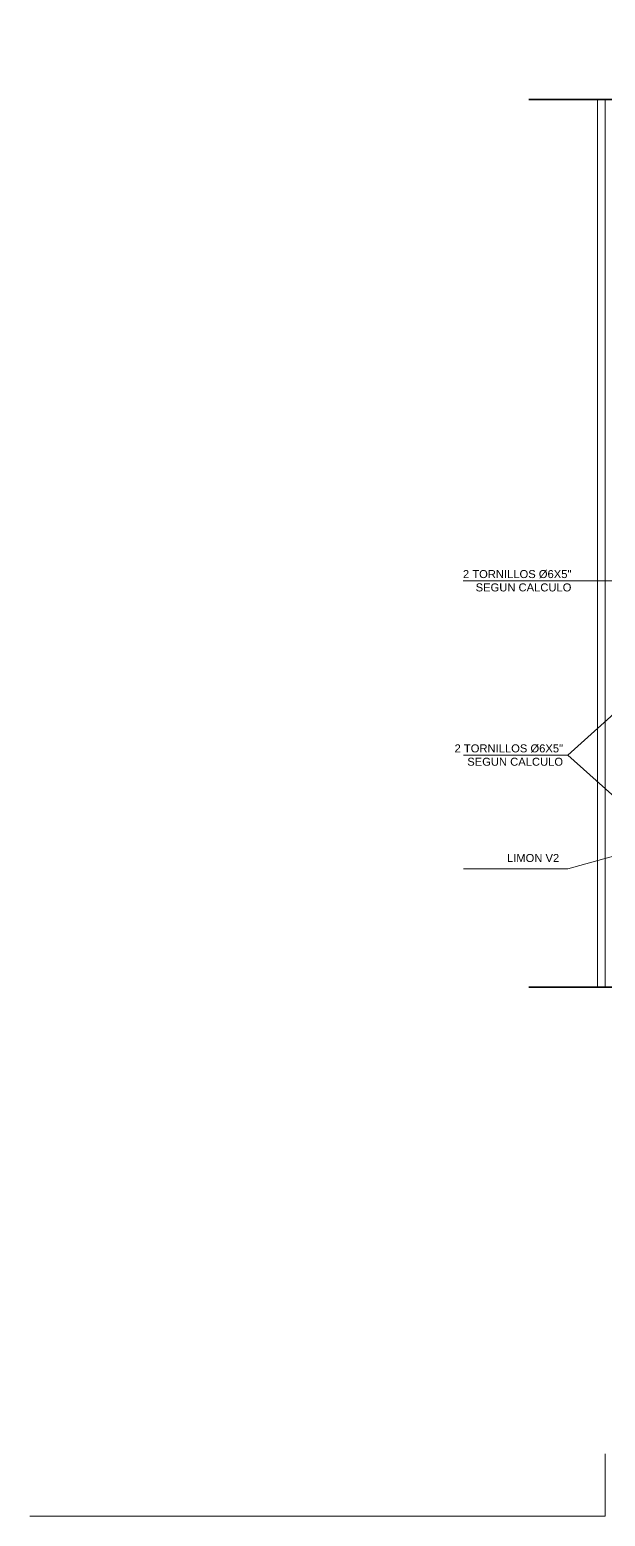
# Model space of a CAD drawing. Header units: metres. Extents: x -2 to 690, y -116 to 73.
# Drawn here: x 222.768 to 223.504, y 53.111 to 55.013 of the extents above; entities that cross this region are included whole.
import ezdxf

# ---------------------------------------------------------------- set-up
doc = ezdxf.new("R2010")
doc.units = ezdxf.units.M
doc.header["$LTSCALE"] = 5
doc.header["$MEASUREMENT"] = 0
for name, color, linetype, lineweight in [('A-ANNO-DIMS', 3, 'Continuous', 18), ('A-ANNO-SYMB', 3, 'Continuous', 18), ('A-ANNO-TEXT', 3, 'Continuous', 18), ('A-DETL-MBND', 3, 'Continuous', 18), ('A-ELEV-MBE1', 7, 'Continuous', 35)]:
    doc.layers.add(name, color=color, linetype=linetype, lineweight=lineweight)
doc.styles.get("Standard").update_dxf_attribs({"font": 'arial.ttf'})

msp = doc.modelspace()

# ---------------------------------------------------------------- linework, layer by layer
at = {"layer": 'A-ANNO-DIMS'}
msp.add_line((223.5035, 53.111), (222.7681, 53.111), dxfattribs=at)
at = {"layer": 'A-ANNO-SYMB'}
msp.add_line((223.5035, 53.191), (223.5035, 53.111), dxfattribs=at)
for points in [[(223.4935, 53.788), (223.4935, 54.9234)], [(223.3218, 54.3077), (223.611, 54.3077), (223.611, 54.2668)], [(223.3225, 54.0847), (223.4558, 54.0847), (223.5319, 54.1532)], [(223.3225, 54.0847), (223.4558, 54.0847), (223.5319, 54.0162)], [(223.3225, 53.9392), (223.4558, 53.9392), (223.609, 53.9817)]]:
    msp.add_lwpolyline(points, dxfattribs=at)
at = {"layer": 'A-DETL-MBND'}
msp.add_lwpolyline([(223.5035, 54.9234), (223.5035, 53.788)], dxfattribs=at)
at = {"layer": 'A-ELEV-MBE1'}
for points in [[(223.406, 54.9234), (223.8947, 54.9234), (223.9191, 55.0127), (223.958, 54.8308), (223.9798, 54.9234), (224.5416, 54.9234)], [(223.406, 53.788), (223.8947, 53.788), (223.9191, 53.8772), (223.958, 53.6954), (223.9798, 53.788), (224.5416, 53.788)]]:
    msp.add_lwpolyline(points, dxfattribs=at)

# ---------------------------------------------------------------- texts
at = {"layer": 'A-ANNO-TEXT', "char_height": 0.01024, "attachment_point": 6}
for s, insert in [('\\A1;{\\fArial|b0|i0|c0|p34;2 TORNILLOS %%C6X5" \\PSEGUN CALCULO}', (223.4603, 54.3077)), ('\\A1;{\\fArial|b0|i0|c0|p34;2 TORNILLOS %%C6X5" \\PSEGUN CALCULO}', (223.4496, 54.0847)), ('\\A1;{\\fArial|b0|i0|c0|p34;LIMON V2}', (223.4447, 53.953))]:
    msp.add_mtext(s, dxfattribs=dict(at, insert=insert))

doc.saveas('drawing.dxf')
